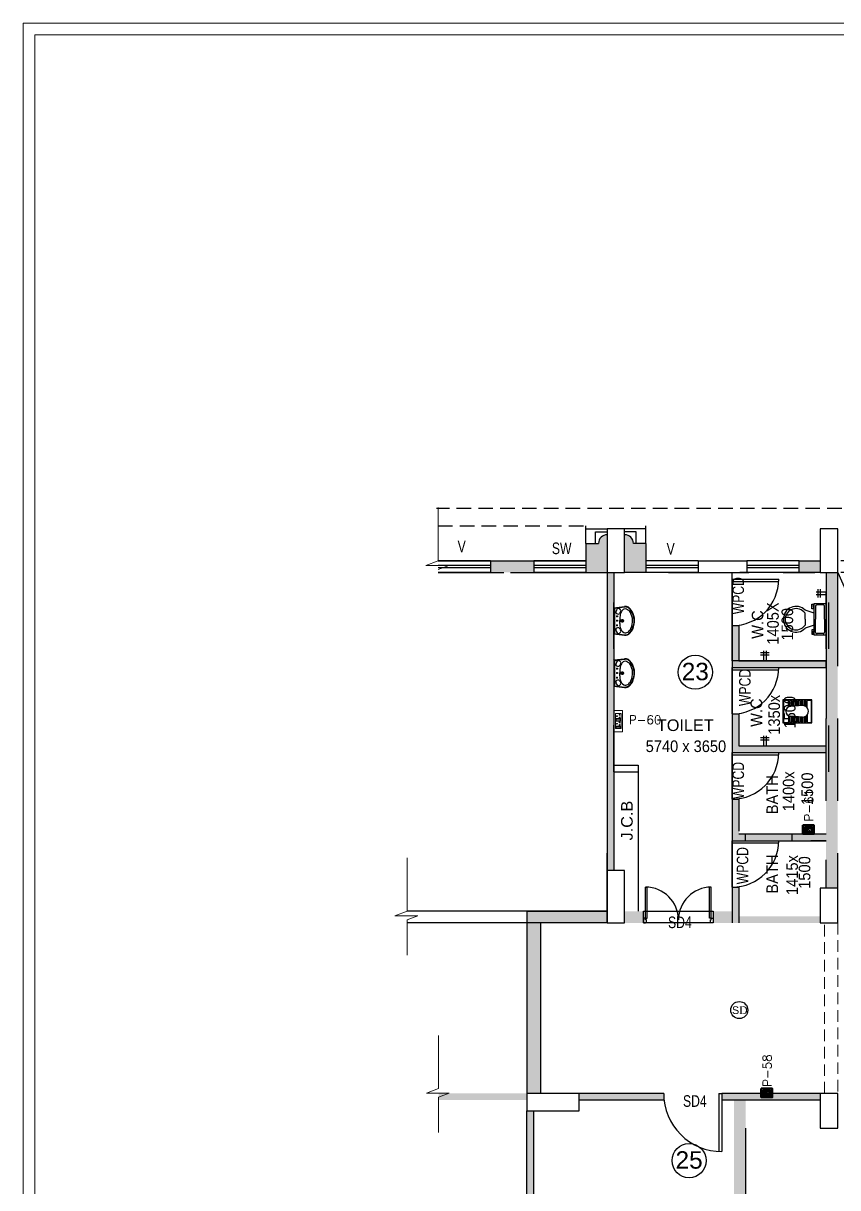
# Model space of a CAD drawing. Extents: x 11369658 to 11598203, y -3946797 to -3787209.
# Drawn here: x 11369658 to 11383667, y -3872328 to -3852291 of the extents above; entities that cross this region are included whole.
import ezdxf

# ---------------------------------------------------------------- set-up
doc = ezdxf.new("R2010")
doc.units = 0
doc.header["$MEASUREMENT"] = 0
for name, pattern in [('CENTER', [0]), ('DASHED', [0.75, 0.5, -0.25]), ('HIDDEN', [0.375, 0.25, -0.125])]:
    doc.linetypes.add(name, pattern=pattern)
doc.layers.get('0').update_dxf_attribs({"linetype": 'CONTINUOUS'})
for name, color, linetype, lineweight in [('0.0', 8, 'CONTINUOUS', 0), ('Dim( Actpl )', 7, 'CONTINUOUS', 5), ('ELE-1 NO 6-16A RAW POWER SOCKET', 1, 'CONTINUOUS', 0), ('ELE-2NOS OF 6-16 RAW POWER SOCKET', 1, 'CONTINUOUS', 20), ('ELE-POWER SOCKET TEXT', 7, 'CONTINUOUS', 5), ('FA-BELOW SMOKE DERECTOR', 1, 'CONTINUOUS', 25)]:
    doc.layers.add(name, color=color, linetype=linetype, lineweight=lineweight)
for name, color, linetype in [('BEAM', 251, 'CONTINUOUS'), ('HS', 251, 'CONTINUOUS'), ('SECTION', 251, 'CONTINUOUS')]:
    doc.layers.add(name, color=color, linetype=linetype)
doc.layers.add('ELE-16A GEYSER SOCKET', color=7, linetype='CONTINUOUS', true_color=0x00a864)
doc.styles.add('ARIAL', font='arial.ttf', dxfattribs={"width": 0.75})
doc.styles.add('PDF Times New Roman', font='times.ttf')
doc.styles.get("Standard").update_dxf_attribs({"font": 'arial.ttf'})

# ---------------------------------------------------------------- blocks, each defined once
blk = doc.blocks.new('6-16A RAW POWER SOCKET 3M')
at = {"layer": 'ELE-1 NO 6-16A RAW POWER SOCKET', "lineweight": 50}
for p, q in [((0, 58), (72, 58)), ((0, 58), (72, 58)), ((0, 33), (0, 58)), ((0, 58), (0, 33)), ((72, 33), (0, 33)), ((0, 29), (0, -35)), ((72, 29), (0, 29)), ((8, 56), (64, 56)), ((8, 35), (8, 56)), ((64, 35), (8, 35)), ((62, 56), (62, 35)), ((64, 56), (64, 35)), ((72, 58), (72, 33)), ((72, -35), (72, 29)), ((0, -35), (72, -35))]:
    blk.add_line(p, q, dxfattribs=at)
blk.add_lwpolyline([(92, 82), (92, -58), (-20, -58), (-20, 82)], close=True, dxfattribs=at)
for centre, radius, start, end in [((18, -3), 4.93, 37.1584, 322.8416), ((23, -3), 3.14, 251.4031, 108.5969), ((50, 15), 4.24, 357.49, 264.7311), ((53, 12), 3.43, 194.9049, 67.3162), ((50, -21), 4.24, 95.2689, 2.51), ((53, -18), 3.43, 292.6838, 165.0951)]:
    blk.add_arc(centre, radius, start, end, dxfattribs=at)
blk = doc.blocks.new('RERERERERERERET')
at = {"layer": 'ELE-16A GEYSER SOCKET', "color": 124, "lineweight": 50}
for p, q in [((-124, 157), (-124, 72)), ((-26, 157), (-124, 157)), ((-124, 72), (-26, 72)), ((-124, 66), (-26, 66)), ((-124, 33), (-124, 66)), ((-26, 33), (-124, 33)), ((-26, 33), (-124, 33)), ((-113, 63), (-37, 63)), ((-113, 35), (-113, 63)), ((-37, 35), (-113, 35)), ((-110, 35), (-110, 63)), ((-37, 63), (-37, 35)), ((-26, 72), (-26, 157)), ((-26, 66), (-26, 33)), ((-26, 33), (-26, 66))]:
    blk.add_line(p, q, dxfattribs=at)
blk.add_lwpolyline([(-150, 0), (-150, 188), (0, 188), (0, 0)], close=True, dxfattribs=at)
for centre, radius, start, end in [((-98, 134), 4.6, 112.6838, 345.0951), ((-98, 95), 4.6, 14.9049, 247.3162), ((-94, 139), 5.7, 275.2689, 182.51), ((-94, 90), 5.7, 177.49, 84.7311), ((-58, 114), 4.22, 71.4031, 288.5969), ((-51, 114), 6.62, 217.1584, 142.8416)]:
    blk.add_arc(centre, radius, start, end, dxfattribs=at)
blk = doc.blocks.new('ujikd5e')
at = {"layer": 'ELE-2NOS OF 6-16 RAW POWER SOCKET', "color": 181, "ltscale": 300}
for p, q in [((57, -27), (91, -27)), ((91, -27), (57, -27)), ((57, -27), (57, -124)), ((57, -27), (57, -124)), ((57, -124), (91, -124)), ((88, -37), (60, -37)), ((60, -37), (60, -113)), ((60, -110), (88, -110)), ((60, -113), (88, -113)), ((88, -113), (88, -37)), ((91, -124), (91, -27)), ((97, -124), (97, -27)), ((97, -27), (182, -27)), ((182, -124), (97, -124)), ((182, -27), (182, -124)), ((187, -27), (221, -27)), ((221, -27), (187, -27)), ((187, -27), (187, -124)), ((187, -27), (187, -124)), ((187, -124), (221, -124)), ((218, -37), (190, -37)), ((190, -37), (190, -113)), ((190, -110), (218, -110)), ((190, -113), (218, -113)), ((218, -113), (218, -37)), ((221, -124), (221, -27)), ((227, -27), (312, -27)), ((227, -124), (227, -27)), ((312, -124), (227, -124)), ((312, -27), (312, -124))]:
    blk.add_line(p, q, dxfattribs=at)
blk.add_lwpolyline([(0, -150), (369, -150), (369, 0), (0, 0)], close=True, dxfattribs=at)
for centre, radius, start, end in [((115, -94), 5.7, 5.2689, 272.51), ((119, -98), 4.6, 202.6838, 75.0951), ((139, -51), 6.62, 307.1584, 232.8416), ((139, -58), 4.22, 161.4031, 18.5969), ((159, -98), 4.6, 104.9049, 337.3162), ((163, -94), 5.7, 267.49, 174.7311), ((245, -94), 5.7, 5.2689, 272.51), ((249, -98), 4.6, 202.6838, 75.0951), ((269, -51), 6.62, 307.1584, 232.8416), ((269, -58), 4.22, 161.4031, 18.5969), ((289, -98), 4.6, 104.9049, 337.3162), ((293, -94), 5.7, 267.49, 174.7311)]:
    blk.add_arc(centre, radius, start, end, dxfattribs=at)
blk = doc.blocks.new('SMOKE DETECTOR')
at = {"layer": 'FA-BELOW SMOKE DERECTOR', "color": 7}
blk.add_circle((931029, -118294), 350, dxfattribs=at)
at = {"layer": 'FA-BELOW SMOKE DERECTOR', "insert": (930730, -118461), "char_height": 316.24, "attachment_point": 7, "style": 'PDF Times New Roman'}
blk.add_mtext('{\\fArial|b0|i0|c0|p34;S}D', dxfattribs=at)

msp = doc.modelspace()

# ---------------------------------------------------------------- hatches: boundary and pattern name
at = {"ltscale": 500}
for points in [[(11379702.5, -3861091.4, 0.4142136), (11379552.5, -3861241.4), (11379337.5, -3861241.4), (11379337.5, -3861541.4), (11379337.5, -3861741.4), (11379702.5, -3861741.4), (11379702.5, -3861741.4)], [(11380367.5, -3861541.4), (11380367.5, -3861241.4), (11380152.5, -3861241.4, 0.4142136), (11380002.5, -3861091.4), (11380002.5, -3861741.4), (11380367.5, -3861741.4)], [(11378437.5, -3861541.4), (11377692.5, -3861541.4), (11377692.5, -3861741.4), (11377922.5, -3861741.4), (11377931, -3861741.4), (11378046, -3861741.4), (11378037.5, -3861741.4), (11378437.5, -3861741.4)], [(11383002.5, -3861541.4), (11383367.5, -3861541.4), (11383367.5, -3861741.4), (11383002.5, -3861741.4)], [(11379817.5, -3861741.4), (11379702.5, -3861741.4), (11379702.5, -3866871.4), (11379817.5, -3866871.4)], [(11383465.2, -3866571.4), (11383465.2, -3866686.4), (11383467.5, -3866686.4), (11383467.5, -3867171.4), (11383667.5, -3867171.4), (11383667.5, -3861741.4), (11383467.5, -3861741.4)], [(11381852.5, -3864176.4), (11381852.5, -3864841.4), (11383467.5, -3864841.4), (11383467.5, -3864726.4), (11381967.5, -3864726.4), (11381967.5, -3864176.4)], [(11381852.5, -3867656.4), (11381852.5, -3867156.4), (11381967.5, -3867156.4), (11381967.5, -3867656.4)], [(11378328.1, -3867571.4), (11379702.5, -3867571.4), (11379702.5, -3867771.4), (11378328.1, -3867771.4)], [(11380327.5, -3867771.4), (11380002.5, -3867771.4), (11380002.5, -3867571.4), (11380327.5, -3867571.4)], [(11381852.5, -3867771.4), (11381527.5, -3867771.4), (11381527.5, -3867571.4), (11381852.5, -3867571.4)], [(11383367.5, -3867656.4), (11381852.5, -3867656.4), (11381852.5, -3867771.4), (11383367.5, -3867771.4)], [(11376803.6, -3870706.4), (11378322.5, -3870706.4), (11378322.5, -3870821.4), (11376803.6, -3870821.4)], [(11379222.5, -3870706.4), (11380673.8, -3870706.4), (11380673.8, -3870821.1), (11379222.5, -3870821.1)], [(11381673.8, -3870707.1), (11383367.5, -3870707.1), (11383367.5, -3870821.2), (11381673.8, -3870821.2)], [(11378322.5, -3871006.4), (11378437.5, -3871006.4), (11378437.5, -3874306.4), (11378322.5, -3874306.4)], [(11381885.7, -3870821.3), (11381885.7, -3874306.4), (11382085.7, -3874306.4), (11382085.7, -3870821.3)]]:
    msp.add_hatch(color=8, dxfattribs=at).paths.add_polyline_path(points)
h = msp.add_hatch(color=8, dxfattribs=at)
h.paths.add_polyline_path([(11381967.5, -3862656.4), (11381967.5, -3863261.4), (11381852.5, -3863261.4), (11381852.5, -3862656.4)])
h.paths.add_polyline_path([(11381852.5, -3863261.4), (11381852.5, -3863376.4), (11383467.5, -3863376.4), (11383467.5, -3863261.4)])
h = msp.add_hatch(color=8, dxfattribs=at)
h.paths.add_polyline_path([(11382883.6, -3866241.4), (11382883.6, -3866356.4), (11383467.5, -3866356.4), (11383467.5, -3866241.4)])
h.paths.add_polyline_path([(11382883.6, -3866356.4), (11382883.6, -3866241.4), (11381967.5, -3866241.4), (11381967.5, -3865641.4), (11381852.5, -3865641.4), (11381852.5, -3866356.4)])
at = {"layer": 'HS', "ltscale": 500, "true_color": 0x939598}
h = msp.add_hatch(color=252, dxfattribs=at)
h.dxf.hatch_style = 1
h.paths.add_polyline_path([(11378552.5, -3867706.4), (11378322.5, -3867706.4), (11378322.5, -3870706.4), (11378552.5, -3870706.4)])

# ---------------------------------------------------------------- linework, layer by layer
at = {"color": 8, "linetype": 'DASHED', "lineweight": 25, "ltscale": 500}
for p, q in [((11394612.5, -3860641.4), (11376765.5, -3860641.4)), ((11376792.5, -3860941.4), (11379337.5, -3860941.4)), ((11379337.5, -3860991.4), (11379337.5, -3860941.4)), ((11380367.5, -3860991.4), (11380367.5, -3860941.4)), ((11386222.5, -3861541.4), (11383667.5, -3861541.4)), ((11386222.5, -3861741.4), (11383667.5, -3861741.4))]:
    msp.add_line(p, q, dxfattribs=at)
at = {"color": 8, "lineweight": 25}
for p, q in [((11379337.5, -3861241.4), (11379337.5, -3860991.4)), ((11379337.5, -3860991.4), (11379702.5, -3860991.4)), ((11379702.5, -3860991.4), (11379702.5, -3861741.4)), ((11380002.5, -3860991.4), (11379702.5, -3860991.4)), ((11380002.5, -3861741.4), (11380002.5, -3860991.4)), ((11380367.5, -3860991.4), (11380002.5, -3860991.4)), ((11380367.5, -3861241.4), (11380367.5, -3860991.4)), ((11383367.5, -3860991.4), (11383367.5, -3861741.4)), ((11383667.5, -3860991.4), (11383367.5, -3860991.4)), ((11383667.5, -3861741.4), (11383667.5, -3860991.4)), ((11379502.5, -3861241.4), (11379502.5, -3861041.4)), ((11379502.5, -3861041.4), (11379702.5, -3861041.4)), ((11380202.5, -3861041.4), (11380002.5, -3861041.4)), ((11380202.5, -3861241.4), (11380202.5, -3861041.4)), ((11379337.5, -3861241.4), (11379552.5, -3861241.4)), ((11379337.5, -3861241.4), (11379337.5, -3861541.4)), ((11380367.5, -3861241.4), (11380152.5, -3861241.4)), ((11380367.5, -3861241.4), (11380367.5, -3861541.4)), ((11376792.5, -3861541.4), (11379337.5, -3861541.4)), ((11377692.5, -3861541.4), (11376792.5, -3861541.4)), ((11377692.5, -3861541.4), (11377692.5, -3861741.4)), ((11378437.5, -3861541.4), (11378437.5, -3861741.4)), ((11379337.5, -3861541.4), (11378437.5, -3861541.4)), ((11379337.5, -3861541.4), (11379337.5, -3861741.4)), ((11380367.5, -3861541.4), (11380367.5, -3861741.4)), ((11381267.5, -3861541.4), (11380367.5, -3861541.4)), ((11381267.5, -3861541.4), (11382102.5, -3861541.4)), ((11381267.5, -3861541.4), (11381267.5, -3861741.4)), ((11382102.5, -3861541.4), (11382102.5, -3861741.4)), ((11383002.5, -3861541.4), (11382102.5, -3861541.4)), ((11377692.5, -3861621.4), (11376792.5, -3861621.4)), ((11377692.5, -3861661.4), (11376792.5, -3861661.4)), ((11376792.5, -3861741.4), (11377922.5, -3861741.4)), ((11377692.5, -3861741.4), (11376792.5, -3861741.4)), ((11378037.5, -3861741.4), (11379702.5, -3861741.4)), ((11379337.5, -3861621.4), (11378437.5, -3861621.4)), ((11379337.5, -3861661.4), (11378437.5, -3861661.4)), ((11379337.5, -3861741.4), (11378437.5, -3861741.4)), ((11379702.5, -3861741.4), (11379702.5, -3866871.4)), ((11379702.5, -3861741.4), (11380002.5, -3861741.4)), ((11379817.5, -3861741.4), (11379817.5, -3866871.4)), ((11380367.5, -3861741.4), (11380002.5, -3861741.4)), ((11381267.5, -3861741.4), (11380367.5, -3861741.4)), ((11380755.7, -3861741.4), (11381027.2, -3861741.4)), ((11381027.2, -3861741.4), (11381298.8, -3861741.4)), ((11381267.5, -3861741.4), (11381684.3, -3861741.4)), ((11381667.5, -3861741.4), (11382102.5, -3861741.4)), ((11381684.3, -3861741.4), (11382136.8, -3861741.4)), ((11381852.5, -3862461.4), (11381852.5, -3861741.4)), ((11381967.5, -3861741.4), (11382102.5, -3861741.4)), ((11382257.7, -3861741.4), (11381986.2, -3861741.4)), ((11383367.5, -3861741.4), (11382257.7, -3861741.4)), ((11382728.5, -3861741.4), (11383000.1, -3861741.4)), ((11383000.1, -3861741.4), (11383271.6, -3861741.4)), ((11383367.5, -3861741.4), (11383667.5, -3861741.4)), ((11383467.5, -3861741.4), (11383467.5, -3864256.4)), ((11383667.5, -3861741.4), (11386187.5, -3867461.9)), ((11383667.5, -3863356.4), (11383667.5, -3861741.4)), ((11381852.5, -3861856.4), (11382652.5, -3861856.4)), ((11381852.5, -3862656.4), (11381852.5, -3861856.4)), ((11381852.5, -3861856.4), (11382652.5, -3861856.4)), ((11381852.5, -3861896.4), (11382651.5, -3861896.4)), ((11383467.5, -3862078.8), (11383296.2, -3862078.8)), ((11383467.5, -3862128.8), (11383296.2, -3862128.8)), ((11383330.4, -3862173.2), (11383330.4, -3862026.3)), ((11383370.4, -3862173.2), (11383370.4, -3862026.3)), ((11383467.5, -3862976.4), (11383467.5, -3862076.4)), ((11379817.5, -3863056.4), (11379817.5, -3862256.4)), ((11379817.5, -3862347.3), (11380002.2, -3862326.6)), ((11379817.5, -3862355.3), (11380008.9, -3862333.8)), ((11379817.5, -3862347.3), (11379817.5, -3862799.7)), ((11379827.1, -3862362.4), (11379828.2, -3862780.3)), ((11383260.6, -3862443), (11383105.4, -3862391.3)), ((11383221.8, -3862365.4), (11383221.8, -3862287.8)), ((11383221.8, -3862287.8), (11383247.6, -3862287.8)), ((11383260.6, -3862365.4), (11383221.8, -3862365.4)), ((11383247.6, -3862287.8), (11383247.6, -3862339.6)), ((11383247.6, -3862339.6), (11383260.6, -3862339.6)), ((11383260.6, -3862818), (11383260.6, -3862274.9)), ((11383260.6, -3862274.9), (11383467.5, -3862274.9)), ((11383286.4, -3862326.6), (11383286.4, -3862546.5)), ((11383415.7, -3862300.8), (11383312.3, -3862300.8)), ((11383441.6, -3862546.5), (11383441.6, -3862326.6)), ((11383467.5, -3863056.4), (11383467.5, -3862257.4)), ((11383467.5, -3862274.9), (11383467.5, -3862546.5)), ((11383467.5, -3862274.9), (11383467.5, -3862546.5)), ((11383512.5, -3863056.4), (11383512.5, -3862257.4)), ((11379889.4, -3862498.1), (11379856.9, -3862498.1)), ((11379889.4, -3862572.9), (11379856.9, -3862572.9)), ((11379871.9, -3862510.2), (11379871.9, -3862484)), ((11379871.9, -3862585), (11379871.9, -3862558.8)), ((11379990.9, -3862574.4), (11379929.5, -3862574.4)), ((11379960.8, -3862544.1), (11379960.8, -3862604.5)), ((11383105.4, -3862546.5), (11383105.4, -3862443)), ((11383105.4, -3862546.5), (11383105.4, -3862649.9)), ((11383286.4, -3862766.3), (11383286.4, -3862546.5)), ((11383441.6, -3862546.5), (11383441.6, -3862766.3)), ((11383467.5, -3862546.5), (11383467.5, -3862818)), ((11383467.5, -3862546.5), (11383467.5, -3862818)), ((11379817.5, -3862791.8), (11380008.9, -3862813.2)), ((11379817.5, -3862799.7), (11380002.2, -3862820.4)), ((11379884.2, -3862652.2), (11379856.9, -3862652.2)), ((11379871.9, -3862664.3), (11379871.9, -3862638)), ((11381852.5, -3862656.4), (11381967.5, -3862656.4)), ((11381967.5, -3862656.4), (11381967.5, -3863261.4)), ((11383260.6, -3862649.9), (11383105.4, -3862701.6)), ((11383221.8, -3862727.5), (11383221.8, -3862805.1)), ((11383260.6, -3862727.5), (11383221.8, -3862727.5)), ((11383247.6, -3862805.1), (11383247.6, -3862753.4)), ((11383247.6, -3862753.4), (11383260.6, -3862753.4)), ((11383415.7, -3862792.2), (11383312.3, -3862792.2)), ((11383221.8, -3862805.1), (11383247.6, -3862805.1)), ((11383467.5, -3862818), (11383260.6, -3862818)), ((11382489, -3863124.3), (11382342.1, -3863124.3)), ((11382489, -3863164.3), (11382342.1, -3863164.3)), ((11382394.6, -3863261.4), (11382394.6, -3863090.1)), ((11382444.6, -3863261.4), (11382444.6, -3863090.1)), ((11379817.5, -3863246.9), (11380002.2, -3863226.2)), ((11379817.5, -3863254.8), (11380008.9, -3863233.4)), ((11379817.5, -3863246.9), (11379817.5, -3863699.3)), ((11379827.1, -3863262), (11379828.2, -3863679.9)), ((11379889.4, -3863397.7), (11379856.9, -3863397.7)), ((11379871.9, -3863409.8), (11379871.9, -3863383.6)), ((11381852.5, -3864176.4), (11381852.5, -3863376.4)), ((11381852.5, -3863376.4), (11383467.5, -3863376.4)), ((11381852.5, -3863376.4), (11382652.5, -3863376.4)), ((11381967.5, -3863261.4), (11383467.5, -3863261.4)), ((11379889.4, -3863472.5), (11379856.9, -3863472.5)), ((11379884.2, -3863551.7), (11379856.9, -3863551.7)), ((11379871.9, -3863484.6), (11379871.9, -3863458.4)), ((11379871.9, -3863563.8), (11379871.9, -3863537.6)), ((11379990.9, -3863474), (11379929.5, -3863474)), ((11379960.8, -3863443.7), (11379960.8, -3863504.1)), ((11381852.5, -3863416.4), (11382651.5, -3863416.4)), ((11379817.5, -3863691.3), (11380008.9, -3863712.8)), ((11379817.5, -3863699.3), (11380002.2, -3863720)), ((11383224.8, -3863930.7), (11382724.8, -3863930.7)), ((11382724.8, -3863930.7), (11382724.8, -3864330.7)), ((11382734.8, -3863950.7), (11382734.8, -3864310.7)), ((11382744.8, -3863940.7), (11382809.8, -3863940.7)), ((11382819.8, -3864055.7), (11382819.8, -3863950.7)), ((11382844.8, -3864047), (11382844.8, -3863950.7)), ((11382854.8, -3863940.7), (11382859.8, -3863940.7)), ((11382869.8, -3864045), (11382869.8, -3863950.7)), ((11382894.8, -3864043.1), (11382894.8, -3863950.7)), ((11382904.8, -3863940.7), (11382909.8, -3863940.7)), ((11382919.8, -3864041.3), (11382919.8, -3863950.7)), ((11382944.8, -3864039.4), (11382944.8, -3863950.7)), ((11382954.8, -3863940.7), (11382959.8, -3863940.7)), ((11382969.8, -3864037.6), (11382969.8, -3863950.7)), ((11382994.8, -3864035.7), (11382994.8, -3863950.7)), ((11383004.8, -3863940.7), (11383009.8, -3863940.7)), ((11383019.8, -3864033.9), (11383019.8, -3863950.7)), ((11383044.8, -3864032), (11383044.8, -3863950.7)), ((11383054.8, -3863940.7), (11383059.8, -3863940.7)), ((11383069.8, -3864031), (11383069.8, -3863950.7)), ((11383094.8, -3864036), (11383094.8, -3863950.7)), ((11383104.8, -3863940.7), (11383109.8, -3863940.7)), ((11383119.8, -3864048.5), (11383119.8, -3863950.7)), ((11383144.8, -3864073.4), (11383144.8, -3863950.7)), ((11383154.8, -3863940.7), (11383204.8, -3863940.7)), ((11383214.8, -3864310.7), (11383214.8, -3863950.7)), ((11383224.8, -3864330.7), (11383224.8, -3863930.7)), ((11381852.5, -3864176.4), (11381852.5, -3864841.4)), ((11381852.5, -3864176.4), (11381967.5, -3864176.4)), ((11381967.5, -3864176.4), (11381967.5, -3864726.4)), ((11383062.9, -3864030.7), (11382859.8, -3864045.7)), ((11383144.8, -3864188), (11383144.8, -3864310.7)), ((11379817.5, -3865171.4), (11379817.5, -3864371.4)), ((11382724.8, -3864330.7), (11383224.8, -3864330.7)), ((11382744.8, -3864320.7), (11382809.8, -3864320.7)), ((11382819.8, -3864205.7), (11382819.8, -3864310.7)), ((11382844.8, -3864214.4), (11382844.8, -3864310.7)), ((11382854.8, -3864320.7), (11382859.8, -3864320.7)), ((11383062.9, -3864230.7), (11382859.8, -3864215.7)), ((11382869.8, -3864216.5), (11382869.8, -3864310.7)), ((11382894.8, -3864218.3), (11382894.8, -3864310.7)), ((11382904.8, -3864320.7), (11382909.8, -3864320.7)), ((11382919.8, -3864220.1), (11382919.8, -3864310.7)), ((11382944.8, -3864222), (11382944.8, -3864310.7)), ((11382954.8, -3864320.7), (11382959.8, -3864320.7)), ((11382969.8, -3864223.8), (11382969.8, -3864310.7)), ((11382994.8, -3864225.7), (11382994.8, -3864310.7)), ((11383004.8, -3864320.7), (11383009.8, -3864320.7)), ((11383019.8, -3864227.5), (11383019.8, -3864310.7)), ((11383044.8, -3864229.4), (11383044.8, -3864310.7)), ((11383054.8, -3864320.7), (11383059.8, -3864320.7)), ((11383069.8, -3864230.5), (11383069.8, -3864310.7)), ((11383094.8, -3864225.5), (11383094.8, -3864310.7)), ((11383104.8, -3864320.7), (11383109.8, -3864320.7)), ((11383119.8, -3864212.9), (11383119.8, -3864310.7)), ((11383154.8, -3864320.7), (11383204.8, -3864320.7)), ((11383467.5, -3865671.4), (11383467.5, -3864256.4)), ((11383512.5, -3865171.4), (11383512.5, -3864372.4)), ((11383667.5, -3865671.4), (11383667.5, -3864256.4)), ((11382489, -3864589.3), (11382342.1, -3864589.3)), ((11382394.6, -3864726.4), (11382394.6, -3864555.1)), ((11382444.6, -3864726.4), (11382444.6, -3864555.1)), ((11381967.5, -3864726.4), (11383467.5, -3864726.4)), ((11382489, -3864629.3), (11382342.1, -3864629.3)), ((11381852.5, -3864841.4), (11383467.5, -3864841.4)), ((11381852.5, -3865641.4), (11381852.5, -3864841.4)), ((11381852.5, -3864841.4), (11382652.5, -3864841.4)), ((11381852.5, -3864881.4), (11382651.5, -3864881.4)), ((11379817.5, -3865056.4), (11380232.5, -3865056.4)), ((11379817.5, -3865171.4), (11380232.5, -3865171.4)), ((11380232.5, -3865056.4), (11380232.5, -3867571.4)), ((11381852.5, -3865641.4), (11381852.5, -3866306.4)), ((11381852.5, -3865641.4), (11381967.5, -3865641.4)), ((11381967.5, -3865641.4), (11381967.5, -3866191.4)), ((11381852.5, -3866356.4), (11383467.5, -3866356.4)), ((11381852.5, -3867156.4), (11381852.5, -3866356.4)), ((11381852.5, -3866356.4), (11382652.5, -3866356.4)), ((11381852.5, -3866396.4), (11382651.5, -3866396.4)), ((11381967.5, -3866241.4), (11383467.5, -3866241.4)), ((11379702.5, -3867771.4), (11379702.5, -3866571.4)), ((11383667.5, -3867171.4), (11383667.5, -3866571.4)), ((11383467.5, -3867171.4), (11383467.5, -3866686.4)), ((11379702.5, -3866871.4), (11379702.5, -3867771.4)), ((11380002.5, -3866871.4), (11379702.5, -3866871.4)), ((11380002.5, -3867771.4), (11380002.5, -3866871.4)), ((11380363.5, -3867691.4), (11380363.5, -3867155.4)), ((11380363.5, -3867155.4), (11380391.5, -3867155.4)), ((11380391.5, -3867691.4), (11380391.5, -3867155.4)), ((11381463.5, -3867691.4), (11381463.5, -3867155.4)), ((11381491.5, -3867691.4), (11381491.5, -3867155.4)), ((11381852.5, -3867106.4), (11381852.5, -3867771.4)), ((11381852.5, -3867156.4), (11381967.5, -3867156.4)), ((11381967.5, -3867156.4), (11381967.5, -3867771.4)), ((11383367.5, -3867171.4), (11383367.5, -3867771.4)), ((11383667.5, -3867171.4), (11383367.5, -3867171.4)), ((11383667.5, -3867771.4), (11383667.5, -3867171.4)), ((11378322.5, -3867771.4), (11378322.5, -3870706.4)), ((11378552.5, -3867771.4), (11378552.5, -3870706.4)), ((11379702.5, -3867771.4), (11380002.5, -3867771.4)), ((11380327.5, -3867771.4), (11380327.5, -3867656.4)), ((11380363.5, -3867691.4), (11380327.5, -3867691.4)), ((11380327.5, -3867691.4), (11380327.5, -3867771.4)), ((11380327.5, -3867771.4), (11380363.5, -3867771.4)), ((11381527.5, -3867771.4), (11380327.5, -3867771.4)), ((11380363.5, -3867719.4), (11380363.5, -3867691.4)), ((11380363.5, -3867691.4), (11380391.5, -3867691.4)), ((11380375.5, -3867719.4), (11380363.5, -3867719.4)), ((11380363.5, -3867771.4), (11380363.5, -3867769.4)), ((11380375.5, -3867759.4), (11380373.5, -3867759.4)), ((11380375.5, -3867759.4), (11380375.5, -3867719.4)), ((11381491.5, -3867691.4), (11381463.5, -3867691.4)), ((11381479.5, -3867719.4), (11381491.5, -3867719.4)), ((11381479.5, -3867759.4), (11381479.5, -3867719.4)), ((11381479.5, -3867759.4), (11381481.5, -3867759.4)), ((11381491.5, -3867719.4), (11381491.5, -3867691.4)), ((11381491.5, -3867691.4), (11381527.5, -3867691.4)), ((11381491.5, -3867771.4), (11381491.5, -3867769.4)), ((11381527.5, -3867771.4), (11381491.5, -3867771.4)), ((11383367.5, -3867771.4), (11383667.5, -3867771.4)), ((11379222.5, -3870706.4), (11378322.5, -3870706.4)), ((11378322.5, -3870706.4), (11378322.5, -3871006.4)), ((11379222.5, -3871006.4), (11379222.5, -3870706.4)), ((11380673.8, -3870706.9), (11379222.5, -3870706.4)), ((11380673.8, -3870706.9), (11380673.8, -3870821.1)), ((11381623.8, -3870706.3), (11381624.5, -3871705.1)), ((11381623.8, -3870706.3), (11381673.8, -3870706.3)), ((11381673.8, -3870706.3), (11381673.8, -3870821.4)), ((11381673.8, -3870706.3), (11381674.5, -3871706.3)), ((11383367.5, -3870706.4), (11381673.8, -3870707.1)), ((11383367.5, -3870706.4), (11383367.5, -3871306.4)), ((11383667.5, -3870706.4), (11383367.5, -3870706.4)), ((11383667.5, -3871306.4), (11383667.5, -3870706.4)), ((11378322.5, -3874306.4), (11378322.5, -3871006.4)), ((11378322.5, -3871006.4), (11379222.5, -3871006.4)), ((11378437.5, -3874306.4), (11378437.5, -3871006.4)), ((11380673.8, -3870821.3), (11379222.5, -3870821.3)), ((11383367.5, -3870821.2), (11381673.9, -3870821.3)), ((11382085.7, -3874306.4), (11382085.7, -3871306.4)), ((11383367.5, -3871306.4), (11383667.5, -3871306.4))]:
    msp.add_line(p, q, dxfattribs=at)
at = {"color": 8, "lineweight": 25, "ltscale": 2}
for p, q in [((11381267.5, -3861621.4), (11380367.5, -3861621.4)), ((11381267.5, -3861661.4), (11380367.5, -3861661.4)), ((11383002.5, -3861621.4), (11382102.5, -3861621.4)), ((11383002.5, -3861661.4), (11382102.5, -3861661.4))]:
    msp.add_line(p, q, dxfattribs=at)
at = {"color": 8, "lineweight": 25, "ltscale": 500}
msp.add_line((11383467.5, -3866356.4), (11383207.1, -3866356.4), dxfattribs=at)
at = {"color": 8, "lineweight": 25}
msp.add_lwpolyline([(11383002.5, -3861541.4), (11383367.5, -3861541.4), (11383367.5, -3861741.4), (11383002.5, -3861741.4)], close=True, dxfattribs=at)
at = {"color": 8, "ltscale": 500}
msp.add_lwpolyline([(11378328.1, -3867571.4), (11379702.5, -3867571.4), (11379702.5, -3867771.4), (11378328.1, -3867771.4)], close=True, dxfattribs=at)
at = {"color": 8, "lineweight": -3, "ltscale": 500}
for centre in [(11381217.8, -3863457.4), (11381111.1, -3871862.1)]:
    msp.add_circle(centre, 293.8, dxfattribs=at)
at = {"color": 8, "lineweight": -3}
for centre, start, end in [((11379702.5, -3861241.4), 90, 180), ((11380002.5, -3861241.4), 0, 90)]:
    msp.add_arc(centre, 150, start, end, dxfattribs=at)
at = {"color": 8}
for centre, radius, start, end in [((11382744.8, -3863950.7), 10, 90, 180.00309), ((11382809.8, -3863950.7), 10, 0, 90), ((11382854.8, -3863950.7), 10, 90, 180), ((11382859.8, -3863950.7), 10, 0, 90), ((11382904.8, -3863950.7), 10, 90, 180), ((11382909.8, -3863950.7), 10, 0, 90), ((11382954.8, -3863950.7), 10, 90, 180), ((11382959.8, -3863950.7), 10, 0, 90), ((11383004.8, -3863950.7), 10, 90, 180), ((11383009.8, -3863950.7), 10, 0, 90), ((11383054.8, -3863950.7), 10, 90, 180), ((11383059.8, -3863950.7), 10, 0, 90), ((11383104.8, -3863950.7), 10, 90, 180), ((11383109.8, -3863950.7), 10, 0, 90), ((11383154.8, -3863950.7), 10, 90, 180), ((11383204.8, -3863950.7), 10, 0, 90), ((11382859.8, -3864130.7), 85, 90, 270), ((11383062.9, -3864130.7), 100, 261.55022, 98.44978), ((11382744.8, -3864310.7), 10, 180, 270), ((11382809.8, -3864310.7), 10, 270, 0), ((11382854.8, -3864310.7), 10, 180, 270), ((11382859.8, -3864310.7), 10, 270, 0), ((11382904.8, -3864310.7), 10, 180, 270), ((11382909.8, -3864310.7), 10, 270, 0), ((11382954.8, -3864310.7), 10, 180, 270), ((11382959.8, -3864310.7), 10, 270, 0), ((11383004.8, -3864310.7), 10, 180, 270), ((11383009.8, -3864310.7), 10, 270, 0), ((11383054.8, -3864310.7), 10, 180, 270), ((11383059.8, -3864310.7), 10, 270, 0), ((11383104.8, -3864310.7), 10, 180, 270), ((11383109.8, -3864310.7), 10, 270, 0), ((11383154.8, -3864310.7), 10, 180, 270), ((11383204.8, -3864310.7), 10, 270, 0), ((11380363.5, -3867719.4), 564, 0, 90), ((11381491.5, -3867719.4), 564, 90, 180), ((11380363.5, -3867759.4), 10, 270, 0), ((11381491.5, -3867759.4), 10, 180, 270)]:
    msp.add_arc(centre, radius, start, end, dxfattribs=at)
for centre, major_axis, start_param, end_param in [((11381852.5, -3861856.4), (-800, -1.7), 1.568716, 3.1395123), ((11379802.9, -3862367.2), (0, -24.7), 1.7654674, 2.50956), ((11379972.4, -3862449.6), (-0.3, -126.1), 4.0271905, 4.3730335), ((11379893.5, -3862378.8), (0, -20.7), 2.6618836, 4.2448997), ((11379885.1, -3862414.5), (0.3, -56.9), 2.1764576, 2.8166911), ((11379918, -3862393.2), (0, -17.9), 0.8808481, 2.2609081), ((11380020.2, -3862445.3), (0, -80.1), 3.5544949, 4.2995475), ((11380008.8, -3862464.3), (0, -94.7), 2.8905372, 3.3629836), ((11380012.3, -3862409.2), (-0.1, -83.2), 2.8501182, 3.2647513), ((11380015.9, -3862411.6), (0, -78.1), 2.5623759, 3.2316934), ((11379990.7, -3862491.5), (0.2, -126), 2.0540554, 2.8027512), ((11380014.9, -3862433.3), (-0.1, -106), 2.3105523, 2.9425723), ((11379999.4, -3862454.1), (-0.1, -123.1), 2.1274352, 2.6400922), ((11379883.8, -3862558.1), (0.2, -287), 1.8089811, 2.3228038), ((11379952.1, -3862519.7), (-0.2, -200.3), 1.8682154, 2.2817889), ((11382950.1, -3862538.6), (-151.4, 151.4), 4.6862388, 7.1051456), ((11382951, -3862552), (-133.6, 133.6), 4.5416015, 7.0393183), ((11383309.1, -3862323.4), (-16.2, 16.2), -0.9272954, 0.9272949), ((11383419, -3862323.4), (16.2, 16.2), 5.3558899, 7.2104803), ((11379883.7, -3862423.3), (0, -34), 4.2221211, 5.0849582), ((11379892.2, -3862407.4), (0.1, -49.2), -0.960797, -0.2254119), ((11379871.9, -3862498.1), (0.02, -6.43), 3.1390351, 9.4222204), ((11379871.9, -3862572.9), (0.08, -6.43), 3.1288296, 9.4120149), ((11379890.1, -3862424.8), (-0.1, -31.9), -0.2767666, 0.5253072), ((11379931.8, -3862460), (0.2, -26.8), 3.6288583, 4.4202337), ((11380715.7, -3862608.1), (0.8, -800.7), 4.5581593, 4.668067), ((11380647.8, -3862570.3), (0.1, -732.1), -1.5666704, -1.4740791), ((11379924.2, -3862443.2), (-0.03, -8.55), 1.4551881, 3.796569), ((11380090.8, -3862497.6), (0.1, -166.8), 4.1811118, 4.6415593), ((11379937.9, -3862410.6), (-6.08, -6.08), 4.7305459, 6.1279799), ((11379938.9, -3862412), (6.17, -6.17), 4.3547788, 6.0271235), ((11379960.8, -3862574.4), (0, -21.6), 3.1412542, 9.4244395), ((11379960.8, -3862574.4), (-0.1, -15.5), 3.1453081, 9.4284934), ((11379960.8, -3862574.4), (0, -10.9), 3.1420474, 9.4252327), ((11379890.1, -3862560.4), (0, -247.5), 1.5798089, 2.1127917), ((11379840.8, -3862578.2), (0, -297.5), 1.1414952, 1.637774), ((11379862.7, -3862573.9), (0, -302.7), 1.155365, 1.9521887), ((11379900.1, -3862569.7), (-0.1, -274.2), 1.3465941, 1.8651752), ((11382950.1, -3862554.3), (151.4, 151.4), 2.3196319, 4.7385387), ((11382951, -3862540.9), (-133.6, 133.6), 0.8146628, 3.3123796), ((11379795.2, -3862774.7), (0, -33.5), 0.7272512, 1.402875), ((11379883.7, -3862725.8), (0, -34), 4.3398197, 5.2026568), ((11379892.2, -3862741.7), (0.3, -49.2), 3.3597347, 4.0951198), ((11379972.4, -3862699.6), (1.1, -126.1), -1.2380362, -0.8921931), ((11379871.9, -3862652.2), (0.02, -6.43), 3.1390351, 9.4222204), ((11379893.5, -3862770.3), (0, -20.7), -1.1015071, 0.481509), ((11379890.1, -3862724.3), (0, -31.9), 2.6203276, 3.4224013), ((11379885.1, -3862734.6), (-0.3, -56.9), 0.3249018, 0.9651353), ((11379931.8, -3862689.2), (-0.2, -26.8), -1.2786411, -0.4872657), ((11380214.7, -3862619.2), (-0.3, -296.4), -1.4957942, -1.328336), ((11379924, -3862707.2), (0, -7.39), -0.7277236, 1.3733367), ((11380035.6, -3862674.8), (0, -109.8), -1.4310172, -0.4361462), ((11379937.9, -3862738.6), (-6.08, -6.08), 4.8675944, 6.2650284), ((11379938.2, -3862736.4), (5.47, -5.47), 2.0970528, 3.5418085), ((11379918, -3862755.9), (0, -17.9), 0.8806845, 2.2607445), ((11380017.2, -3862709.1), (0, -70.9), -0.4051992, 0.5657295), ((11380015.3, -3862721.8), (0, -99.5), -0.132539, 0.8487312), ((11380013.5, -3862718.9), (0.1, -94.4), -0.0496578, 0.8381164), ((11379981.5, -3862650.4), (-0.2, -139.7), 0.5575633, 1.1937865), ((11379884.9, -3862591.5), (0, -275.4), 0.8065414, 1.1809149), ((11379877.2, -3862584.9), (-0.1, -293.9), 0.8098555, 1.4144101), ((11383309.1, -3862769.5), (-16.2, 16.2), 0.6435009, 2.4980913), ((11383419, -3862769.5), (16.2, 16.2), 3.7850936, 5.6396839), ((11379802.9, -3863266.8), (0, -24.7), 1.7654674, 2.50956), ((11379883.7, -3863322.9), (0, -34), 4.2221211, 5.0849582), ((11379892.2, -3863307), (0.1, -49.2), -0.960797, -0.2254119), ((11379972.4, -3863349.1), (-0.3, -126.1), 4.0271905, 4.3730335), ((11379871.9, -3863397.7), (0.02, -6.43), 3.1390351, 9.4222204), ((11379893.5, -3863278.4), (0, -20.7), 2.6618836, 4.2448997), ((11379890.1, -3863324.3), (-0.1, -31.9), -0.2767666, 0.5253072), ((11379885.1, -3863314), (0.3, -56.9), 2.1764576, 2.8166911), ((11379931.8, -3863359.5), (0.2, -26.8), 3.6288583, 4.4202337), ((11380715.7, -3863507.7), (0.8, -800.7), 4.5581593, 4.668067), ((11379924.2, -3863342.7), (-0.03, -8.55), 1.4551881, 3.796569), ((11380090.8, -3863397.2), (0.1, -166.8), 4.1811118, 4.6415593), ((11379937.9, -3863310.1), (-6.08, -6.08), 4.7305459, 6.1279799), ((11379938.9, -3863311.6), (6.17, -6.17), 4.3547788, 6.0271235), ((11379918, -3863292.8), (0, -17.9), 0.8808481, 2.2609081), ((11380020.2, -3863344.8), (0, -80.1), 3.5544949, 4.2995475), ((11380008.8, -3863363.9), (0, -94.7), 2.8905372, 3.3629836), ((11380012.3, -3863308.8), (-0.1, -83.2), 2.8501182, 3.2647513), ((11380015.9, -3863311.2), (0, -78.1), 2.5623759, 3.2316934), ((11379990.7, -3863391.1), (0.2, -126), 2.0540554, 2.8027512), ((11380014.9, -3863332.9), (-0.1, -106), 2.3105523, 2.9425723), ((11379999.4, -3863353.7), (-0.1, -123.1), 2.1274352, 2.6400922), ((11379883.8, -3863457.6), (0.2, -287), 1.8089811, 2.3228038), ((11379890.1, -3863460), (0, -247.5), 1.5798089, 2.1127917), ((11379952.1, -3863419.3), (-0.2, -200.3), 1.8682154, 2.2817889), ((11379862.7, -3863473.5), (0, -302.7), 1.155365, 1.9521887), ((11379900.1, -3863469.3), (-0.1, -274.2), 1.3465941, 1.8651752), ((11381852.5, -3863376.4), (-800, -1.7), 1.568716, 3.1395123), ((11379892.2, -3863641.3), (0.3, -49.2), 3.3597347, 4.0951198), ((11379871.9, -3863551.7), (0.02, -6.43), 3.1390351, 9.4222204), ((11379871.9, -3863472.5), (0.08, -6.43), 3.1288296, 9.4120149), ((11379890.1, -3863623.9), (0, -31.9), 2.6203276, 3.4224013), ((11379931.8, -3863588.7), (-0.2, -26.8), -1.2786411, -0.4872657), ((11380647.8, -3863469.9), (0.1, -732.1), -1.5666704, -1.4740791), ((11380214.7, -3863518.8), (-0.3, -296.4), -1.4957942, -1.328336), ((11380035.6, -3863574.3), (0, -109.8), -1.4310172, -0.4361462), ((11379960.8, -3863474), (0, -21.6), 3.1412542, 9.4244395), ((11379960.8, -3863474), (-0.1, -15.5), 3.1453081, 9.4284934), ((11379960.8, -3863474), (0, -10.9), 3.1420474, 9.4252327), ((11379981.5, -3863549.9), (-0.2, -139.7), 0.5575633, 1.1937865), ((11379884.9, -3863491), (0, -275.4), 0.8065414, 1.1809149), ((11379877.2, -3863484.4), (-0.1, -293.9), 0.8098555, 1.4144101), ((11379840.8, -3863477.7), (0, -297.5), 1.1414952, 1.637774), ((11379795.2, -3863674.3), (0, -33.5), 0.7272512, 1.402875), ((11379883.7, -3863625.4), (0, -34), 4.3398197, 5.2026568), ((11379972.4, -3863599.1), (1.1, -126.1), -1.2380361, -0.8921931), ((11379893.5, -3863669.9), (0, -20.7), -1.1015071, 0.481509), ((11379885.1, -3863634.2), (-0.3, -56.9), 0.3249018, 0.9651353), ((11379924, -3863606.8), (0, -7.39), -0.7277236, 1.3733367), ((11379937.9, -3863638.1), (-6.08, -6.08), 4.8675944, 6.2650284), ((11379938.2, -3863636), (5.47, -5.47), 2.0970528, 3.5418085), ((11379918, -3863655.5), (0, -17.9), 0.8806845, 2.2607445), ((11380017.2, -3863608.7), (0, -70.9), -0.4051992, 0.5657295), ((11380015.3, -3863621.4), (0, -99.5), -0.132539, 0.8487312), ((11380013.5, -3863618.5), (0.1, -94.4), -0.0496578, 0.8381164), ((11381852.5, -3864841.4), (-800, -1.7), 1.568716, 3.1395123), ((11381852.5, -3866356.4), (-800, -1.7), 1.568716, 3.1395123), ((11381673.8, -3870706.3), (1.4, 1000), 1.5728096, 3.143606)]:
    msp.add_ellipse(centre, major_axis=major_axis, ratio=1, start_param=start_param, end_param=end_param, dxfattribs=at)
at = {"layer": '0.0', "ltscale": 500}
for p, q in [((11376792.5, -3861541.4), (11376792.5, -3860624.4)), ((11376792.5, -3861541.4), (11376581.8, -3861618.9)), ((11376581.8, -3861618.9), (11376975.3, -3861618.9)), ((11376975.3, -3861618.9), (11376792.5, -3861689.2)), ((11376259.2, -3867571.4), (11376259.2, -3866654.4)), ((11376259.2, -3867571.4), (11376048.5, -3867648.9)), ((11376048.5, -3867648.9), (11376442, -3867648.9)), ((11376442, -3867648.9), (11376259.2, -3867719.2)), ((11376259.2, -3867719.2), (11376259.2, -3868327.6)), ((11376802.5, -3870623.2), (11376802.5, -3869706.2)), ((11376802.5, -3870623.2), (11376591.9, -3870700.8)), ((11376591.9, -3870700.8), (11376985.4, -3870700.8)), ((11376985.4, -3870700.8), (11376802.5, -3870771.1)), ((11376802.5, -3870771.1), (11376802.5, -3871379.5))]:
    msp.add_line(p, q, dxfattribs=at)
at = {"layer": 'BEAM', "color": 8, "linetype": 'HIDDEN', "lineweight": 18, "ltscale": 800}
for p, q in [((11383437.5, -3870705.5), (11383437.5, -3867771.4)), ((11383667.5, -3867771.4), (11383667.5, -3870705.5))]:
    msp.add_line(p, q, dxfattribs=at)
at = {"layer": 'Dim( Actpl )', "ltscale": 500}
for points in [[(11369657.5, -3946796.5), (11436596.8, -3946796.5), (11436596.8, -3852291), (11369657.5, -3852291)], [(11369857.5, -3946596.5), (11436396.8, -3946596.5), (11436396.8, -3852491), (11369857.5, -3852491)]]:
    msp.add_lwpolyline(points, close=True, dxfattribs=at)
at = {"layer": 'SECTION', "color": 8, "ltscale": 500}
for p, q in [((11381852.5, -3861856.4), (11381852.5, -3867686.4)), ((11381852.5, -3863261.4), (11381852.5, -3863376.4)), ((11382082.5, -3866356.4), (11382082.5, -3866241.4)), ((11382883.6, -3866356.4), (11382883.6, -3866241.4)), ((11379702.5, -3867571.4), (11376259.2, -3867571.4)), ((11379702.5, -3867771.4), (11376259.2, -3867771.4))]:
    msp.add_line(p, q, dxfattribs=at)
for points in [[(11381967.5, -3862656.4), (11381967.5, -3863261.4), (11381852.5, -3863261.4), (11381852.5, -3862656.4)], [(11381852.5, -3863261.4), (11381852.5, -3863376.4), (11383467.5, -3863376.4), (11383467.5, -3863261.4)], [(11380327.5, -3867771.4), (11380327.5, -3867571.4), (11381527.5, -3867571.4), (11381527.5, -3867771.4)]]:
    msp.add_lwpolyline(points, close=True, dxfattribs=at)

# ---------------------------------------------------------------- block references
at = {"layer": 'ELE-1 NO 6-16A RAW POWER SOCKET', "linetype": 'ByBlock', "xscale": 1.343246120226769, "yscale": 1.343246120226769, "zscale": 1.343246120226769, "rotation": 89.99999999999999}
msp.add_blockref('6-16A RAW POWER SOCKET 3M', (11382463.3, -3870745.4), dxfattribs=at)
at = {"layer": 'ELE-16A GEYSER SOCKET', "color": 0, "ltscale": 500, "rotation": 270}
msp.add_blockref('RERERERERERERET', (11383069.5, -3866241), dxfattribs=at)
at = {"layer": 'ELE-2NOS OF 6-16 RAW POWER SOCKET', "color": 0, "linetype": 'CENTER', "ltscale": 500, "rotation": 89.99999999999999}
msp.add_blockref('ujikd5e', (11379817.1, -3864482.9), dxfattribs=at)
at = {"layer": 'FA-BELOW SMOKE DERECTOR', "color": 6, "xscale": 0.4201363174152561, "yscale": 0.4201363174152561, "zscale": 0.4201363174152561}
msp.add_blockref('SMOKE DETECTOR', (10990815.3, -3819571.8), dxfattribs=at)

# ---------------------------------------------------------------- texts
at = {"color": 8, "lineweight": 20, "style": 'ARIAL', "width": 0.75}
for s, p in [('V', (11377129, -3861394.8)), ('SW', (11378750, -3861425.8)), ('V', (11380724.3, -3861433.5)), ('SD4', (11380748.5, -3867861.1)), ('SD4', (11381006, -3870936.6))]:
    msp.add_text(s, height=200, dxfattribs=at).set_placement(p)
for p in [(11382055.9, -3862461.4), (11382169.8, -3864040.1), (11382055.9, -3865641.4), (11382130.3, -3867106.6)]:
    msp.add_text('WPCD', height=200, rotation=90, dxfattribs=at).set_placement(p)
at = {"color": 8, "lineweight": 20, "width": 0.9}
for s, p in [('1405X', (11382653.2, -3862983.1)), ('1500', (11382900.7, -3862912.7)), ('W.C', (11382389.1, -3862882.1)), ('W.C', (11382368.1, -3864398.1)), ('1350x', (11382674, -3864533)), ('1500', (11382941.7, -3864426.4)), ('1400x', (11382922.1, -3865850)), ('1500', (11383243.7, -3865743.3)), ('BATH', (11382641.5, -3865901.7)), ('BATH', (11382641.5, -3867266.6)), ('1415x', (11382982.9, -3867290.7)), ('1500', (11383196.4, -3867184))]:
    msp.add_text(s, height=200, rotation=90, dxfattribs=at).set_placement(p)
at = {"color": 8, "lineweight": 20}
for s, height, p in [('23', 300, (11380984.6, -3863595.6)), ('TOILET', 200, (11380556.8, -3864469.5)), ('25', 300, (11380877.9, -3872000.4))]:
    msp.add_text(s, height=height, dxfattribs=at).set_placement(p)
at = {"color": 8, "lineweight": 20, "width": 0.9}
msp.add_text('5740 x 3650', height=200, dxfattribs=at).set_placement((11380364.4, -3864831.5))
at = {"color": 8, "lineweight": 20}
msp.add_text('J.C.B', height=200, rotation=90, dxfattribs=at).set_placement((11380141, -3866352))
at = {"layer": 'ELE-POWER SOCKET TEXT', "color": 0, "linetype": 'CENTER', "ltscale": 500, "insert": (11380074.6, -3864201.8), "char_height": 150, "width": 3324.973, "attachment_point": 1}
msp.add_mtext('{\\Fromans.shx|c228;P-60\\P}', dxfattribs=at)
at = {"layer": 'ELE-POWER SOCKET TEXT', "color": 0, "linetype": 'CENTER', "ltscale": 500, "char_height": 150, "width": 3324.973, "attachment_point": 1, "rotation": 90}
for s, insert in [('{\\Fromans.shx|c228;P-61\\P}', (11383095.8, -3866027)), ('{\\Fromans.shx|c228;P-58\\P}', (11382380.4, -3870593.4))]:
    msp.add_mtext(s, dxfattribs=dict(at, insert=insert))

doc.saveas('drawing.dxf')
